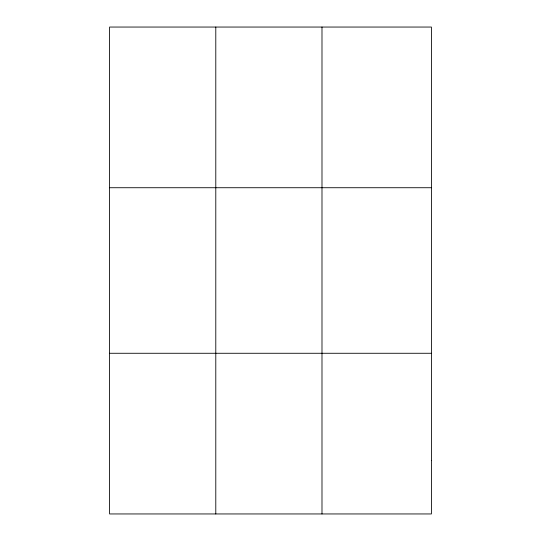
<?xml version="1.0" encoding="UTF-8"?>
<svg xmlns="http://www.w3.org/2000/svg" width="541" height="541" viewBox="0 0 541 541"><rect width="100%" height="100%" fill="white"/><g stroke="black" fill="none" stroke-linecap="round" stroke-linejoin="round"><path stroke-width="0.81" d="M215.791 513.95L215.791 27.05M321.99 513.95L321.99 27.05M109.593 187.727L431.407 187.727M109.593 353.273L431.407 353.273M431.407 460.391L431.407 513.95L109.593 513.95L109.593 27.05L431.407 27.05L431.407 460.391"/></g></svg>
